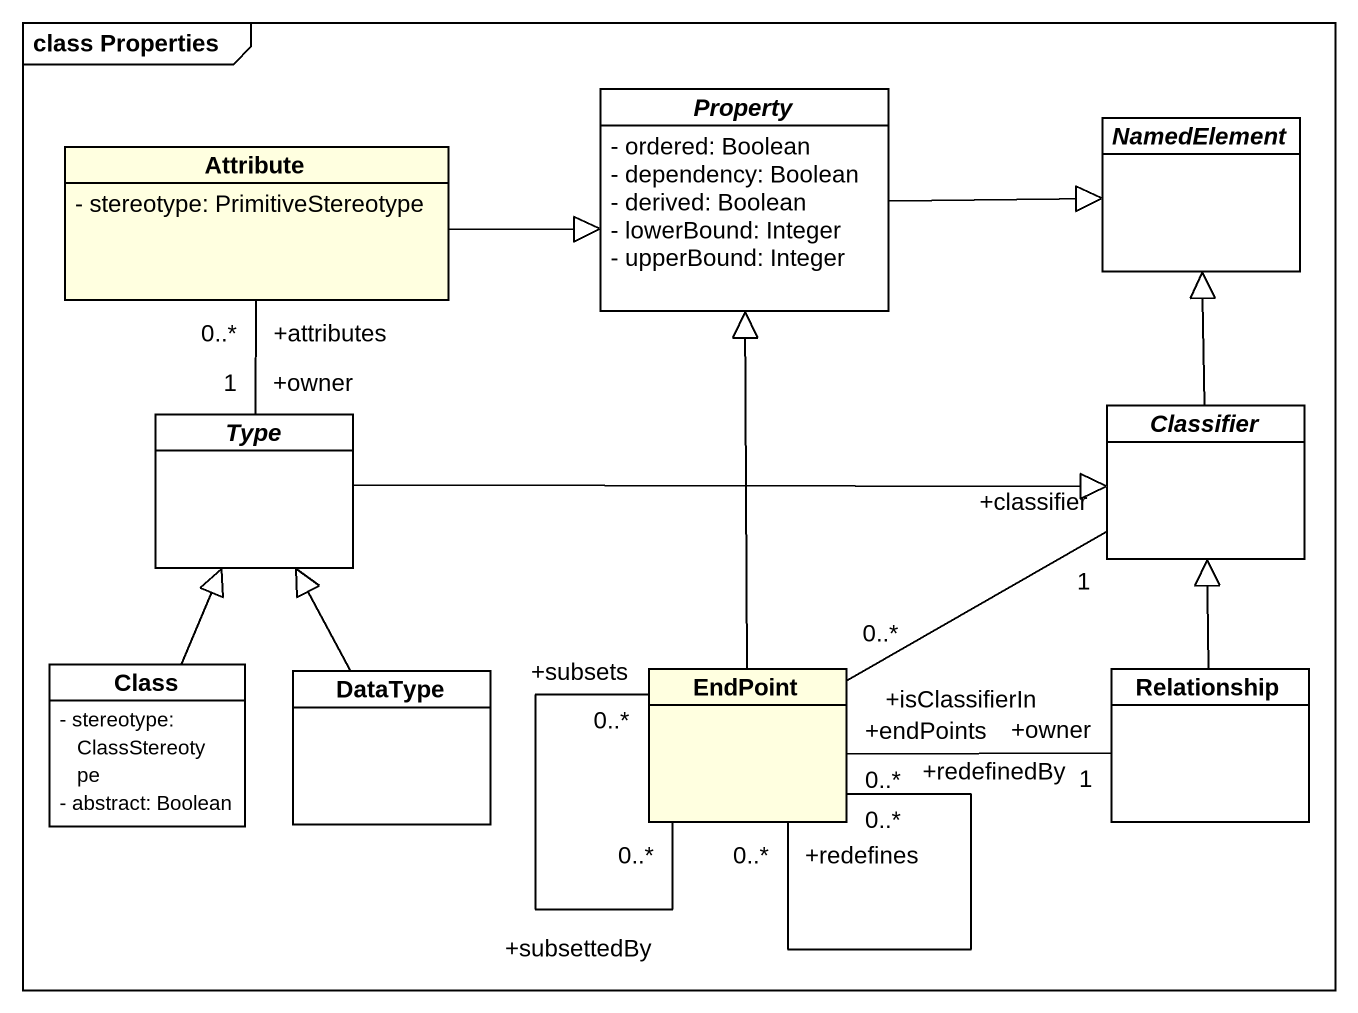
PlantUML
@startuml
mainframe class Properties
hide circle
hide empty members
skinparam classAttributeIconSize 0
class Attribute #FFFFE0 {
  - stereotype: PrimitiveStereotype
}
abstract class Property {
  - ordered: Boolean
  - dependency: Boolean
  - derived: Boolean
  - lowerBound: Integer
  - upperBound: Integer
}
abstract class NamedElement
abstract class Type
abstract class Classifier
class "Class" as Class_ {
  - stereotype: ClassStereotype
  - abstract: Boolean
}
class DataType
class EndPoint #FFFFE0
class Relationship
Attribute -right-|> Property
Attribute "+attributes\n0..*" -- "+owner\n1" Type
Property -right-|> NamedElement
Type -right-|> Classifier
Classifier -up-|> NamedElement
Class_ -up-|> Type
DataType -up-|> Type
EndPoint -up-|> Property
EndPoint "+isClassifierIn\n0..*" -right- "+classifier\n1" Classifier
EndPoint "+subsets\n0..*" -- "+subsettedBy\n0..*" EndPoint
EndPoint "+redefines\n0..*" -- "+redefinedBy\n0..*" EndPoint
EndPoint "+endPoints\n0..*" -right- "+owner\n1" Relationship
Relationship -up-|> Classifier
@enduml
